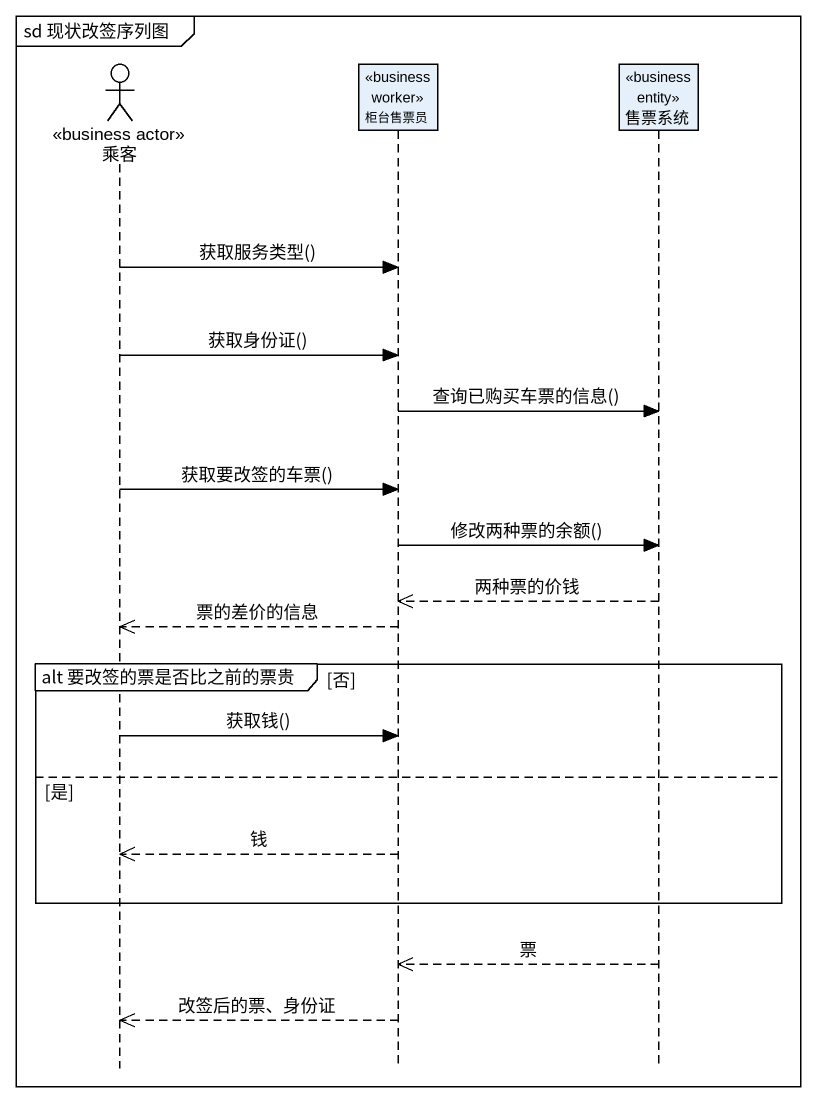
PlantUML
@startuml
mainframe sd 现状改签序列图
hide footbox
actor 乘客 <<business actor>>
participant 柜台售票员 <<business worker>>
participant 售票系统 <<business entity>>

乘客 -> 柜台售票员 : 获取服务类型()
乘客 -> 柜台售票员 : 获取身份证()
柜台售票员 -> 售票系统 : 查询已购买车票的信息()
乘客 -> 柜台售票员 : 获取要改签的车票()
柜台售票员 -> 售票系统 : 修改两种票的余额()
售票系统 -->> 柜台售票员 : 两种票的价钱
柜台售票员 -->> 乘客 : 票的差价的信息
group alt 要改签的票是否比之前的票贵 [否]
  乘客 -> 柜台售票员 : 获取钱()
else 是
  柜台售票员 -->> 乘客 : 钱
end
售票系统 -->> 柜台售票员 : 票
柜台售票员 -->> 乘客 : 改签后的票、身份证
@enduml
